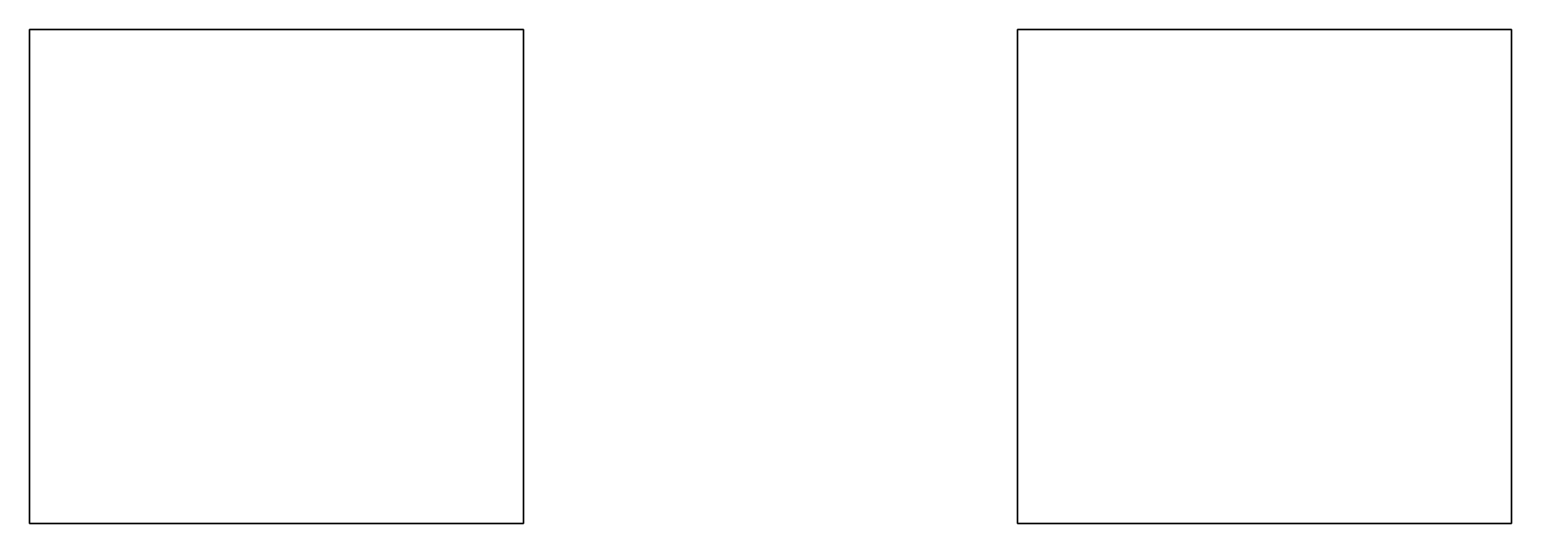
# Model space of a CAD drawing. Extents: x -1.6 to 3, y -6.1 to 13.
# Drawn here: x 0 to 3, y 12 to 13 of the extents above; entities that cross this region are included whole.
import ezdxf

# ---------------------------------------------------------------- set-up
doc = ezdxf.new("R2010")
doc.units = 0
doc.layers.get('0').update_dxf_attribs({"linetype": 'CONTINUOUS'})

msp = doc.modelspace()

# ---------------------------------------------------------------- linework, layer by layer
for points in [[(1, 13, 1), (1, 13), (0, 13), (0, 13, 1)], [(1, 13), (1, 12), (0, 12), (0, 13)], [(0, 13), (0, 12), (0, 12, 1), (0, 13, 1)], [(0, 13, 1), (0, 12, 1), (1, 12, 1), (1, 13, 1)], [(1, 12, 1), (1, 12), (1, 13), (1, 13, 1)], [(3, 13), (3, 12), (2, 12), (2, 13)], [(2, 13), (2, 12), (3, 12), (3, 13)], [(0, 12, 1), (0, 12), (1, 12), (1, 12, 1)]]:
    msp.add_3dface(points)

doc.saveas('drawing.dxf')
